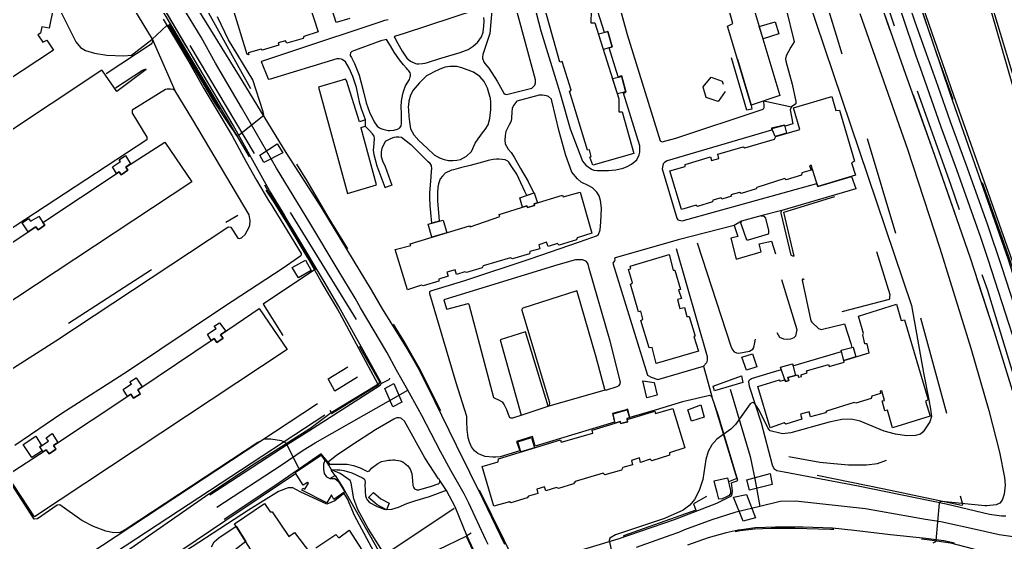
# Model space of a CAD drawing. Header units: millimetres. Extents: x 198785 to 203305, y 542885 to 545889.
# Drawn here: x 201508.2 to 201794.4, y 544211.6 to 544363.3 of the extents above; entities that cross this region are included whole.
import ezdxf

# ---------------------------------------------------------------- set-up
doc = ezdxf.new("R2010")
doc.units = ezdxf.units.MM
for name, pattern in [('FENCE_25K', [54.3, 28.7, -9.2, -16.4]), ('HIDDEN_BULD_25K', [28.8, 18.4, -10.4]), ('HIDDEN_IN_25K', [56.5, 36.5, -20])]:
    doc.linetypes.add(name, pattern=pattern)
for name, color, linetype in [('A0013111', 253, 'Continuous'), ('A0013114', 253, 'Continuous'), ('A0013117', 253, 'Continuous'), ('A0013118', 253, 'Continuous'), ('A0023211', 253, 'Continuous'), ('A0023214', 253, 'Continuous'), ('A0023217', 253, 'Continuous'), ('A0033324', 253, 'Continuous'), ('A0043325', 253, 'Continuous'), ('B0014111', 253, 'Continuous'), ('B0014115', 253, 'Continuous'), ('B0014116', 253, 'Continuous'), ('B0024120', 253, 'Continuous'), ('C0523121', 253, 'Continuous'), ('F0017111', 253, 'Continuous'), ('F0047224', 253, 'Continuous')]:
    doc.layers.add(name, color=color, linetype=linetype)

msp = doc.modelspace()

# ---------------------------------------------------------------- linework, layer by layer
at = {"layer": 'A0013111'}
msp.add_lwpolyline([(201830.67, 544181.52), (201820.58, 544215.73), (201809.68, 544250.89), (201800.94, 544279.9), (201800.22, 544282.18), (201799.26, 544285.24), (201788.36, 544316.16), (201779.39, 544341.25), (201770.57, 544366.63), (201761.97, 544393.48), (201752.86, 544423.42), (201743.97, 544452.55), (201743.84, 544453), (201743.14, 544455.39), (201734.89, 544483.44), (201729.32, 544504.35)], dxfattribs=at)
at = {"layer": 'A0013114'}
for points in [[(201798.46, 544249.11), (201791.27, 544272.55), (201784.25, 544294.04), (201773.93, 544323.88), (201765.49, 544347.39), (201758.6, 544366.92), (201750.97, 544391.67), (201744.13, 544414.29), (201737.5, 544435.59), (201731.03, 544456.99), (201724.69, 544478.11), (201718.84, 544497.9), (201716.92, 544504.35)], [(201819.32, 544207.7), (201817.55, 544213.17), (201814.43, 544222.88), (201813.13, 544227.09), (201810.07, 544237), (201806.1, 544250.64), (201801.05, 544266.19), (201796.97, 544280.5), (201793.41, 544291.27), (201789.17, 544303.94), (201783.03, 544321.27), (201778.46, 544333.61), (201774.91, 544343.84), (201771.47, 544353.39), (201768.19, 544362.55), (201766.02, 544369.1), (201764.34, 544374.29), (201759.63, 544390.1), (201752.45, 544412.57), (201739.41, 544455.37), (201738.84, 544457.24), (201731.02, 544484.2), (201724.58, 544504.35)], [(201613.08, 544258.06), (201608.9, 544265.62), (201600.89, 544280), (201596.31, 544287.76), (201589.28, 544299.61), (201580.68, 544313.73), (201570.13, 544332.67), (201560.17, 544349.47), (201548.84, 544368.66)], [(201558.57, 544368.43), (201571.88, 544346.83), (201585.47, 544324.71), (201595.61, 544308.99), (201605.02, 544293.48), (201610.24, 544284.83), (201613.47, 544279.32), (201620.62, 544267.87), (201622.2, 544265.09), (201624.24, 544261.5), (201628.51, 544252.83), (201634.88, 544239.77), (201642.66, 544224.1), (201648.98, 544211.06)], [(201646.61, 544194.95), (201638.07, 544213.61), (201634.59, 544221.9), (201632.08, 544226.62), (201630.21, 544229.54), (201629.98, 544229.89), (201629.83, 544230), (201625.87, 544236.13), (201619.9, 544246.73), (201619.09, 544247.57), (201618.82, 544247.67)], [(201727.13, 544233), (201728.03, 544232.42), (201730.2, 544232.05), (201751.64, 544227.95), (201777.23, 544222.78), (201789.74, 544219.78), (201793.24, 544219.25), (201794.56, 544219.27)], [(201665.85, 544207.81), (201681.97, 544212.61), (201698.33, 544218.19), (201710.59, 544222.92), (201714.9, 544225.14), (201715.11, 544225.65), (201715.2, 544226.52)], [(201779.58, 544211.37), (201776.52, 544212), (201771.31, 544212.67), (201761.08, 544213.82), (201750.49, 544215.08), (201744.15, 544215.72), (201735.65, 544215.99), (201730.42, 544216.02), (201727.6, 544216.03), (201721.74, 544215.78), (201717.79, 544215.24), (201716.81, 544215.11), (201713.3, 544214.4), (201708.08, 544212.9), (201702.12, 544210.81)]]:
    msp.add_lwpolyline(points, dxfattribs=at)
at = {"layer": 'A0013117'}
for points in [[(201563.37, 544225.35), (201586.14, 544240.15), (201592.13, 544243.98), (201612.83, 544257.22), (201613.11, 544257.59), (201613.08, 544258.06)], [(201719.84, 544258.14), (201719.97, 544256.89), (201723.44, 544246.24), (201726.65, 544234.13), (201727.13, 544233)], [(201715.2, 544226.52), (201715, 544228.13), (201714.89, 544228.87), (201716.72, 544229.52), (201711.06, 544248.35), (201709.18, 544253.89)], [(201618.82, 544247.67), (201618.4, 544247.72), (201618.09, 544247.72), (201617.72, 544247.7), (201617.41, 544247.64), (201616.82, 544247.38), (201611.48, 544244.26), (201604.59, 544239.82), (201600.14, 544236.83), (201597.84, 544235), (201597.74, 544234.96), (201597.62, 544234.99), (201595.71, 544237.25), (201594.8, 544236.63), (201582.02, 544227.83), (201567.54, 544218.19)]]:
    msp.add_lwpolyline(points, dxfattribs=at)
at = {"layer": 'A0013118'}
for points in [[(201495.04, 544255.09), (201518.72, 544270.04), (201568.59, 544303.03), (201568.89, 544303.18), (201569.5, 544303.05), (201571.51, 544299.89), (201572.05, 544299.8), (201572.62, 544299.99), (201573.63, 544300.91), (201574.87, 544303.05), (201574.98, 544303.64), (201575.05, 544303.79), (201575.07, 544304.7), (201575.07, 544305.07), (201575.02, 544305.43), (201574.81, 544306.6), (201558.5, 544334.2), (201553.33, 544342.62), (201546.73, 544357.58), (201538.66, 544371.07), (201530.82, 544384.11), (201520.83, 544401.31), (201511.65, 544417.51), (201504.15, 544430.15)], [(201719.3, 544386.82), (201725.21, 544368.88), (201725.79, 544368.58), (201730.61, 544366.71), (201733.04, 544356.79), (201732.14, 544355.31), (201730.71, 544352.79), (201730.59, 544351.92), (201730.62, 544351.27), (201732.49, 544344.55), (201733.51, 544339.53), (201733.53, 544338.87), (201732.29, 544337.97)], [(201657.51, 544367.89), (201659.49, 544360.05), (201663.89, 544345.88), (201664.37, 544344.35), (201665.2, 544341.48), (201665.41, 544340.74), (201668.06, 544331.57), (201671.62, 544322.22), (201672.54, 544321), (201674.2, 544319.91), (201674.9, 544319.64), (201675.82, 544319.48), (201676.91, 544319.48), (201678.01, 544319.48), (201679.14, 544319.5), (201681.31, 544319.68), (201683.39, 544320.19), (201684.57, 544320.68), (201685.79, 544321.32), (201687.34, 544322.64), (201688.05, 544324), (201688.24, 544324.81), (201688.28, 544325.69), (201688.26, 544326.66), (201683.48, 544341.94), (201684.26, 544342.25), (201682.98, 544346.93), (201681.99, 544346.7), (201679.36, 544355.11), (201680.26, 544355.36), (201678.92, 544359.81), (201677.97, 544359.57), (201672.23, 544377.91)], [(201679.77, 544376.69), (201684.59, 544358.92), (201694.2, 544328.09), (201694.73, 544327.86), (201698.68, 544328.88), (201723.73, 544337.16), (201724.13, 544337.39), (201724.31, 544337.79), (201724.39, 544338.2), (201724.3, 544339.67), (201732.29, 544337.97), (201731.95, 544337.14), (201732.64, 544333.04), (201730.41, 544332.38), (201730.22, 544332.68), (201726.52, 544331.75), (201726.46, 544331.21), (201696.21, 544322.27), (201695.4, 544321.87), (201695.05, 544321.46), (201694.76, 544320.02), (201699.01, 544305.68), (201699.33, 544305.19), (201700.54, 544304.93), (201739.65, 544315.77), (201739.94, 544314.82), (201749.73, 544317.76), (201750.99, 544314.29), (201750.99, 544314.22), (201729.5, 544307.92), (201723.38, 544306.37), (201722.72, 544306.2), (201717.81, 544304.76), (201715.68, 544303.56), (201699.4, 544299.38), (201683.49, 544294.79), (201681.8, 544294.34), (201681.2, 544294.18), (201680.92, 544293.96), (201681.03, 544293.59), (201680.86, 544293.25), (201680.4, 544292.6), (201690.47, 544260.09), (201691.52, 544259.49), (201693.5, 544258.86), (201706.72, 544262.69), (201709.18, 544253.89), (201708.58, 544254.2), (201700.62, 544252.39), (201692.71, 544250), (201685.39, 544247.8), (201684.78, 544250.21), (201683.97, 544249.99), (201680.29, 544248.96), (201680.93, 544246.45), (201657.84, 544239.49), (201657.07, 544242.28), (201652.49, 544240.88), (201653.4, 544238.15), (201647.71, 544236.43), (201646.47, 544236.28), (201645.53, 544236.28), (201643.39, 544236.54), (201642.06, 544237.02), (201641.26, 544237.35), (201640.23, 544238.13), (201639.36, 544239.27), (201638.79, 544240.65), (201638.44, 544241.89), (201638.29, 544242.8), (201638.22, 544243.59), (201638.16, 544244.18), (201638.12, 544244.86), (201638.05, 544246.16), (201637.98, 544248.11), (201634.89, 544257.88), (201627.24, 544283.71), (201627.24, 544284.19), (201627.37, 544284.47), (201627.55, 544284.63), (201637.47, 544287.61), (201656.37, 544293.85), (201670.72, 544298.82), (201670.75, 544298.83), (201675.63, 544300.52), (201676.24, 544300.93), (201676.76, 544302.3), (201676.96, 544304.47), (201677.09, 544308.56), (201676.83, 544310.83), (201676.4, 544312.12), (201675.72, 544313.23), (201674.54, 544314.45), (201673.28, 544315.18), (201671.2, 544316.16), (201670.11, 544317.12), (201668.55, 544319), (201666.78, 544323.84), (201664.84, 544330.86), (201662.7, 544339.74), (201662.59, 544340.16), (201661.74, 544341.01), (201661.2, 544341.18), (201660, 544341.34), (201659.04, 544341.34), (201652.56, 544339.61), (201652.43, 544339.48), (201651.55, 544338.33), (201651.23, 544337.52), (201651.08, 544336.56), (201651.01, 544334.68), (201650.92, 544333.85), (201650.35, 544332.76), (201649.31, 544330.8), (201649.13, 544329.62), (201649.07, 544328.25), (201649.18, 544327.25)], [(201640.76, 544366.1), (201619.82, 544359.21), (201617.01, 544358.4)], [(201645.33, 544366.77), (201644.97, 544362.63), (201644.73, 544359.25), (201643.49, 544355.52), (201642.64, 544353.12), (201642.57, 544352.39), (201642.59, 544352.03), (201643.07, 544350.83), (201643.23, 544350.56), (201644.4, 544349.19), (201646.82, 544345.41), (201648.81, 544341.94), (201649.16, 544341.68), (201649.55, 544341.57), (201656.92, 544343.38), (201657.75, 544344.26), (201657.99, 544344.95)], [(201657.99, 544344.95), (201657.97, 544345.82), (201652.28, 544366.86)], [(201549.84, 544363.43), (201553.72, 544357.01), (201557.29, 544351.01), (201561.68, 544343.29), (201566.02, 544336.03), (201569.9, 544329.55), (201573.98, 544322), (201576.94, 544316.74), (201580.76, 544310.32), (201580.91, 544310.08), (201589.89, 544295.4), (201589.89, 544295.12), (201589.78, 544294.73), (201584.66, 544291.17), (201567.33, 544279.82), (201539.54, 544261.18), (201520.43, 544249.02), (201506.77, 544239.71)], [(201649.18, 544327.25), (201650, 544325.7), (201650.85, 544324.69), (201651.75, 544323.34), (201653.58, 544320.09), (201655.8, 544316.32), (201657.43, 544312.92), (201655.44, 544312.24), (201654.87, 544313.41), (201652.55, 544318.43), (201650.94, 544320.85), (201650.18, 544321.92), (201649.91, 544322.19), (201649.2, 544322.55), (201648.3, 544322.71), (201647.34, 544322.78), (201646.62, 544322.78), (201645.71, 544322.73), (201644.24, 544322.41), (201642.61, 544321.93), (201639.03, 544320.92), (201636.21, 544320.23), (201634.14, 544319.69), (201633.6, 544319.55), (201631.74, 544318.7), (201631, 544317.89), (201630.28, 544317.08), (201629.8, 544315.6), (201629.65, 544314.64), (201629.47, 544312.98), (201629.47, 544310.56), (201629.88, 544306.16), (201630, 544304.79), (201627.84, 544304.22), (201627.53, 544307.35), (201627.38, 544309.36), (201627.28, 544311.56), (201627.3, 544312.92), (201627.62, 544317.65), (201627.8, 544319.35), (201627.87, 544320.01), (201627.76, 544320.92), (201627.34, 544321.56), (201626.8, 544321.99), (201621.91, 544326.82), (201621.74, 544326.95), (201619.01, 544329.08), (201618.25, 544329.15), (201617.48, 544329.15), (201616.85, 544329.06), (201616.02, 544328.82), (201614.28, 544327.89), (201613.3, 544325.92), (201613.17, 544324.92), (201613.19, 544323.54), (201613.49, 544322.32), (201614.27, 544320.62), (201616.26, 544315.23), (201614.38, 544314.53), (201614.32, 544314.51), (201614.27, 544314.54), (201612.01, 544320.75), (201611.07, 544324.05), (201610.94, 544325.38), (201611.14, 544327.28), (201611.24, 544328.91), (201611.11, 544329.5), (201610.59, 544330.18), (201609.65, 544331.25), (201608.63, 544332.31), (201608.56, 544334.23), (201608.13, 544335.54), (201607.54, 544337.12), (201606.91, 544338.99), (201606.51, 544341.24), (201605.97, 544343.55), (201604.95, 544346.78), (201603.9, 544349.2), (201602.77, 544351.05), (201601.81, 544351.69), (201601.61, 544351.8), (201600.96, 544351.89), (201600.61, 544351.91), (201600.26, 544351.91), (201580.67, 544345.94), (201580.45, 544346.04), (201578.4, 544351.04), (201578.49, 544351.21), (201598.22, 544357.78), (201602.68, 544359.27), (201612.89, 544362.67), (201614.18, 544363.1), (201615.16, 544363.36)], [(201617.01, 544358.4), (201616.96, 544358.33), (201617.14, 544357.96), (201618.03, 544356.37), (201619.27, 544354.12), (201620.58, 544352.08), (201621.63, 544351.18), (201623.07, 544350.55), (201623.55, 544350.48), (201624.1, 544350.48), (201625.19, 544350.52), (201625.88, 544350.61), (201626.56, 544350.81), (201630.2, 544351.96), (201634.46, 544353.26), (201636.11, 544353.77), (201638.45, 544354.64), (201639.87, 544355.54), (201640.66, 544356.21), (201641.16, 544356.63), (201642.27, 544358.29), (201642.81, 544359.66), (201642.99, 544361.41), (201643.05, 544362.84), (201642.97, 544363.94)], [(201546.73, 544357.58), (201546.8, 544357.25), (201546.8, 544356.91), (201546.69, 544356.66), (201546.58, 544356.43), (201546.36, 544356.19), (201533.35, 544347.57)], [(201614.69, 544357.49), (201613.08, 544357.11), (201604.61, 544354.04), (201604.24, 544353.63), (201604.13, 544353.1), (201604.16, 544352.86), (201604.5, 544352.25), (201605.42, 544350.53), (201606.8, 544347.21), (201607.36, 544344.92), (201608.02, 544342.37), (201608.76, 544339.1), (201609.74, 544336.41), (201611.11, 544333.64), (201612, 544332.34), (201612.68, 544331.86), (201613.05, 544331.72), (201613.6, 544331.51), (201615.14, 544331.15), (201615.63, 544331.13), (201616.87, 544331.16), (201617.85, 544331.46), (201618.57, 544331.88), (201618.99, 544332.42), (201619.09, 544333.01), (201619.03, 544336), (201618.92, 544337.94), (201619.05, 544339.6), (201619.45, 544341.74), (201619.71, 544342.67), (201620.23, 544344.07), (201621.34, 544345.88), (201621.54, 544346.66), (201621.63, 544346.99), (201621.65, 544347.41), (201621.58, 544347.84), (201621.21, 544348.39), (201620.93, 544348.71), (201620.5, 544349.17), (201619.65, 544350.13), (201618.44, 544351.62), (201616.92, 544353.8), (201615.85, 544355.68), (201614.69, 544357.49)], [(201536.05, 544343.5), (201543.83, 544348.6), (201544.64, 544348.86), (201544.81, 544348.86), (201544.96, 544348.77), (201536.37, 544342.38), (201532.23, 544348.42), (201532.03, 544348.57), (201502.65, 544329.03), (201469.02, 544305.23), (201432.01, 544280.82), (201400.62, 544260.04), (201392.2, 544254.25), (201392.06, 544254.04), (201395.11, 544249.17), (201395.13, 544248.75), (201388.92, 544245.31), (201388.19, 544245.27), (201387.65, 544245.29), (201387.03, 544245.57)], [(201621.71, 544331.59), (201622.67, 544329.87), (201624.09, 544328.16), (201626.47, 544325.98), (201628.49, 544324.09), (201630.11, 544323.14), (201631.42, 544322.71), (201632.66, 544322.4), (201633.97, 544322.38), (201635.13, 544322.47), (201636.2, 544322.71), (201637.96, 544323.64), (201639.38, 544325.06), (201640.49, 544327.42), (201641.34, 544328.7), (201642.05, 544329.73), (201642.54, 544330.45), (201643.33, 544331.39), (201644.2, 544332.78), (201644.71, 544334.62), (201644.99, 544337.21), (201644.97, 544339.33), (201644.86, 544340.53), (201644.84, 544340.68), (201644.03, 544343.41), (201643.03, 544345.37), (201641.79, 544346.81), (201639.98, 544348.08), (201636.57, 544349.26), (201635.09, 544349.67), (201633.61, 544349.71), (201633.36, 544349.71), (201633.13, 544349.65), (201631.69, 544349.45), (201630.16, 544348.91), (201628.11, 544347.97), (201627.44, 544347.58), (201626.32, 544346.93), (201624.88, 544345.55), (201624.27, 544344.91), (201623.59, 544344.2), (201622.44, 544342.8), (201621.67, 544341.38), (201621.15, 544339.62), (201621.04, 544338.55), (201621.02, 544337.85), (201621.04, 544337.09), (201621.15, 544335.21), (201621.34, 544333.62), (201621.71, 544331.59)], [(201608.56, 544334.23), (201606.84, 544333.62), (201603.13, 544345.62), (201602.79, 544346.04), (201594.98, 544343.68), (201603.35, 544312.84), (201611.81, 544315.3), (201607.3, 544331.77), (201607.38, 544331.95), (201608.46, 544332.38), (201608.63, 544332.31)], [(201553.33, 544342.62), (201552.76, 544343.04), (201551.97, 544343.15), (201551.5, 544343.15), (201550.99, 544343.1), (201550.51, 544343.02), (201540.81, 544336.96), (201540.85, 544336.11), (201541, 544335.84), (201545.12, 544329.14), (201545.1, 544328.43), (201497.8, 544297.4), (201446.44, 544263.22), (201408.53, 544237.7)], [(201723.38, 544306.37), (201723.68, 544306.37), (201724.1, 544306.37), (201724.27, 544306.29), (201724.73, 544305.68), (201724.86, 544305.3), (201725.64, 544302.1), (201725.65, 544301.33), (201725.53, 544300.99), (201719.75, 544299.26)], [(201733.11, 544294.62), (201732.7, 544294.62), (201732.46, 544294.7), (201732.31, 544294.81), (201732.16, 544294.94), (201729.3, 544307.16), (201729.32, 544307.49), (201729.5, 544307.92)], [(201715.68, 544303.56), (201716.68, 544300.38), (201714.66, 544299.86), (201716.26, 544293.75), (201723.45, 544295.92), (201722.88, 544298.18), (201726.47, 544299.04), (201727.6, 544295.32)], [(201719.75, 544299.26), (201719.28, 544299.28), (201717.73, 544303.76), (201717.62, 544304.22), (201717.81, 544304.76)], [(201698.83, 544296.85), (201707.79, 544265.54), (201707.78, 544264.48), (201707.59, 544263.71), (201706.72, 544262.69)], [(201704.91, 544298.55), (201714.65, 544268.48), (201715.15, 544267.45), (201715.69, 544266.92), (201716.31, 544266.6), (201717.02, 544266.53), (201720.06, 544267.05), (201721.06, 544267.69), (201721.35, 544268.12), (201721.82, 544270.54)], [(201682.22, 544257.1), (201682.4, 544257.36), (201682.68, 544258.12), (201679.65, 544269.93), (201673.58, 544291.09), (201673.22, 544292.35), (201672.74, 544293.09), (201672.41, 544293.33), (201671.61, 544293.58), (201670.28, 544293.62), (201669.58, 544293.58), (201664.43, 544292.09), (201633.85, 544282.79), (201631.33, 544281.94), (201632.16, 544279.32), (201632.21, 544279.28), (201638.42, 544280.95), (201638.58, 544280.76), (201645.79, 544253.62), (201646.18, 544253.42), (201647.25, 544252.94), (201648.3, 544252.33), (201648.85, 544251.52), (201649.52, 544250.13), (201650.28, 544248.03), (201650.35, 544247.94), (201650.48, 544247.83), (201650.68, 544247.73), (201651.37, 544247.75), (201653.81, 544248.46), (201661.64, 544251.08), (201678.21, 544255.83), (201678.71, 544255.84), (201681.63, 544256.79), (201681.87, 544256.92), (201682.22, 544257.1)], [(201729.41, 544287.83), (201733.87, 544273.4), (201733.44, 544271.44), (201732.95, 544270.94), (201732.04, 544270.6), (201731.1, 544270.5), (201730.02, 544270.51), (201728.91, 544271.08), (201728.14, 544272.44)], [(201735.99, 544287.77), (201735.7, 544287.97), (201735.53, 544287.94), (201735.39, 544287.65), (201737.93, 544275.88), (201738.24, 544275.45), (201740.16, 544273.63), (201740.91, 544273.41), (201747.65, 544274.99), (201749.47, 544269.3), (201749.79, 544268.13)], [(201678.21, 544255.83), (201678.11, 544255.97), (201675.58, 544265.36), (201670.09, 544284.35), (201669.92, 544284.59), (201654.26, 544279.54), (201654.05, 544279.39), (201653.99, 544279.17), (201654.01, 544278.99), (201661.94, 544252.51), (201662.01, 544252.02), (201661.91, 544251.39), (201661.79, 544251.17), (201661.64, 544251.08)], [(201661.64, 544251.08), (201655.05, 544272.69), (201647.67, 544270.41), (201653.81, 544248.46)], [(201732.72, 544262.79), (201746.8, 544267)], [(201719.84, 544258.14), (201720.05, 544258.71), (201720.66, 544259.13), (201726.08, 544260.8), (201729.35, 544261.78)], [(201347.96, 544138.93), (201348.13, 544138.69), (201348.46, 544138.56), (201356.34, 544138.23), (201374.33, 544137.16), (201390.59, 544136.11), (201406.2, 544134.97), (201411.27, 544134.61), (201417.12, 544134.48), (201455.04, 544159.83), (201527.98, 544207.97), (201594.62, 544251.9)], [(201596.84, 544248.49), (201529.79, 544204.59), (201470.05, 544164.18), (201419.98, 544131.13), (201417.85, 544130.12), (201412.84, 544130.6), (201393.51, 544131.19), (201393.53, 544132.42), (201381.29, 544132.64), (201374.66, 544132.82), (201363.75, 544133.6), (201350.82, 544134.24), (201350.55, 544134.24), (201349.95, 544134.01)], [(201597.62, 544234.99), (201598.16, 544234.25), (201599.39, 544234.27), (201601.28, 544234.27), (201603.23, 544234.27), (201605.1, 544233.87), (201607.06, 544233.24), (201609.14, 544232.13), (201609.73, 544232.35), (201610.34, 544233.11), (201612.15, 544234.49), (201613.24, 544235.01), (201614.35, 544235.27), (201615.29, 544235.4), (201615.84, 544235.49), (201616.51, 544235.51), (201617, 544235.51), (201617.37, 544235.49), (201618.06, 544235.34), (201618.65, 544235.23), (201619.4, 544234.95), (201620.88, 544233.83), (201621.6, 544232.83), (201622.08, 544231.54), (201622.25, 544229.47), (201622.39, 544228.11), (201622.53, 544227.67), (201622.62, 544227.37), (201622.85, 544227.12), (201623.52, 544226.84), (201623.8, 544226.84), (201624.07, 544226.84), (201627.79, 544227.88), (201629.68, 544228.57), (201629.96, 544228.73), (201630.07, 544228.92), (201630.19, 544229.08), (201630.21, 544229.54)], [(201598.2, 544230.15), (201599.81, 544231)], [(201599.81, 544231), (201598.63, 544232.57), (201598.78, 544232.7), (201600.27, 544232.68), (201601.1, 544232.61), (201602.27, 544232.49), (201604.61, 544231.76), (201607.71, 544230.32), (201608.17, 544230.06), (201608.41, 544229.6), (201608.54, 544228.99), (201608.45, 544228.27), (201608.47, 544226.75), (201608.52, 544226.27), (201608.62, 544225.13), (201608.76, 544224.54), (201609.11, 544223.89), (201609.8, 544223.19), (201612.03, 544221.97), (201614.02, 544221.23), (201614.32, 544221.19)], [(201614.73, 544221.15), (201616.2, 544221.22), (201618.18, 544221.81), (201620.6, 544222.84), (201622.93, 544223.64), (201627.17, 544224.94), (201631.82, 544226.64), (201632.08, 544226.62)], [(201563.93, 544210.32), (201564.7, 544211.76), (201565.97, 544212.89), (201571.01, 544216.27), (201573.84, 544211.8), (201570.74, 544209.46)]]:
    msp.add_lwpolyline(points, dxfattribs=at)
at = {"layer": 'A0023211'}
msp.add_lwpolyline([(201844.64, 544188.9), (201835.25, 544220.11), (201823.64, 544257.82), (201815.14, 544286.52), (201814.3, 544289.19), (201804.81, 544317.45), (201796.57, 544344.03), (201787.42, 544375.69), (201780.98, 544397.65), (201770.76, 544433.58), (201763.04, 544458.87), (201751.76, 544493.9), (201748.98, 544504.36), (201748.97, 544504.36)], dxfattribs=at)
at = {"layer": 'A0023214'}
for points in [[(201721.62, 544504.35), (201722.61, 544501.09), (201723.94, 544496.71), (201729.79, 544477.45), (201736.15, 544456.14), (201738.03, 544450.03), (201741.25, 544439.95), (201745.16, 544426.47), (201751.97, 544404.14), (201755.55, 544392.9), (201762.47, 544370.4), (201763.31, 544367.8), (201764.39, 544364.53), (201768.37, 544352.76), (201770.09, 544347.98), (201775.65, 544332.22), (201780.22, 544319.8), (201787.18, 544300.12), (201789.3, 544293.78), (201796.33, 544271.93)], [(201644.26, 544210.97), (201643.53, 544212.34), (201638.62, 544223), (201637.25, 544225.72), (201633.38, 544232.4), (201630.37, 544237.95), (201624.92, 544248.41), (201623.85, 544250.35), (201620.87, 544255.73), (201617.63, 544261.57), (201614.76, 544266.75), (201607.18, 544279.66), (201605.56, 544282.42), (201600.67, 544290.62), (201592.44, 544304.3), (201582.76, 544320.19), (201572.57, 544337.79), (201565.09, 544350.65), (201560.92, 544358.22), (201553.42, 544370.44), (201549.83, 544376.29)], [(201814.71, 544210.3), (201806.83, 544211.72), (201792.57, 544213.8), (201786.17, 544215.22), (201775.62, 544217.56), (201771.15, 544218.26), (201753.8, 544221.36), (201733.47, 544223.5), (201728.98, 544223.47), (201723.05, 544222.02), (201716.6, 544220.43), (201715.81, 544220.24), (201709.13, 544218.11), (201701.25, 544215.2), (201699.45, 544214.49), (201697.23, 544213.66), (201687.18, 544210.13)]]:
    msp.add_lwpolyline(points, dxfattribs=at)
at = {"layer": 'A0023217'}
for points in [[(201565.46, 544221.77), (201584.08, 544233.99), (201590.47, 544238.39), (201594.01, 544240.45), (201603.86, 544246.05), (201615.92, 544252.92), (201620.87, 544255.73)], [(201714.51, 544256.02), (201720.3, 544236.52), (201721.65, 544230.02), (201723.05, 544222.02)]]:
    msp.add_lwpolyline(points, dxfattribs=at)
at = {"layer": 'A0033324', "linetype": 'HIDDEN_IN_25K', "flags": 128}
for points in [[(201718.08, 544504.35), (201718.08, 544504.35), (201723.83, 544485.41), (201734.97, 544449.15), (201745.18, 544415.28), (201755.35, 544382.08), (201763.46, 544357.37), (201778.52, 544315.22), (201789.07, 544285.09), (201798.05, 544255.82), (201804.3, 544232.57), (201805.04, 544227.75), (201804.59, 544224.95), (201804.49, 544224.51), (201803.98, 544223.4), (201803.13, 544222.32), (201801.89, 544221.01), (201800.26, 544219.93), (201797.43, 544219.95), (201800.44, 544222.44), (201802.59, 544227.87), (201803.42, 544228.14), (201803.15, 544231.7), (201798.46, 544249.11), (201791.27, 544272.55), (201784.25, 544294.04), (201773.93, 544323.88), (201765.49, 544347.39), (201758.6, 544366.92), (201750.97, 544391.67), (201744.13, 544414.29), (201737.5, 544435.59), (201731.03, 544456.99), (201724.69, 544478.11), (201718.84, 544497.9), (201716.92, 544504.35)], [(201613.28, 544257.68), (201613.11, 544257.59), (201613.08, 544258.06), (201608.9, 544265.62), (201600.89, 544280), (201596.31, 544287.76), (201589.28, 544299.61), (201580.68, 544313.73), (201570.13, 544332.67), (201560.17, 544349.47), (201548.84, 544368.66), (201541.98, 544380.27), (201540.78, 544382.27), (201517.05, 544421.73), (201516.78, 544422.34), (201516.63, 544422.75), (201516.55, 544423.47), (201516.61, 544424.52), (201516.92, 544426.55), (201517.42, 544427.76), (201518.26, 544429.27), (201518.7, 544427.99), (201518.73, 544424.26), (201519.63, 544420.12), (201521.26, 544416.34), (201541.42, 544382.68), (201547.04, 544373.3), (201549.57, 544369.07), (201579.96, 544318.28), (201606.38, 544275.45), (201615.51, 544261.09), (201615.86, 544260.44), (201615.87, 544260.21), (201615.88, 544259.79), (201615.56, 544259.13), (201615.35, 544258.76), (201613.28, 544257.68)], [(201659.06, 544197.28), (201651.01, 544192.34), (201646.61, 544194.95), (201638.07, 544213.61), (201639.43, 544214.39), (201639.8, 544214.33), (201645.42, 544204.36), (201647.99, 544201.32), (201650.91, 544199.68), (201653.33, 544199.25), (201659.06, 544197.28)]]:
    msp.add_lwpolyline(points, dxfattribs=at)
at = {"layer": 'A0043325'}
for points in [[(201584.57, 544324.61), (201579.12, 544321.84), (201577.91, 544323.96), (201583, 544327.2), (201584.57, 544324.61)], [(201722.22, 544262.49), (201719.18, 544261.52), (201717.88, 544265.3), (201721.01, 544266.28), (201722.22, 544262.49)], [(201718.18, 544258.03), (201709.94, 544255.58), (201709.59, 544256.96), (201717.76, 544259.91), (201718.18, 544258.03)], [(201619.16, 544252.32), (201616.56, 544250.93), (201614.25, 544256.22), (201616.87, 544257.69), (201619.16, 544252.32)], [(201693.27, 544254.28), (201690.33, 544253.56), (201689.15, 544258.43), (201692.44, 544258.02), (201693.27, 544254.28)], [(201726.71, 544228.41), (201720.14, 544226.76), (201719.3, 544229.72), (201726.09, 544231.54), (201726.71, 544228.41)], [(201721.86, 544218.74), (201718.23, 544217.71), (201715.41, 544224.69), (201719.26, 544225.49), (201721.86, 544218.74)]]:
    msp.add_lwpolyline(points, dxfattribs=at)
at = {"layer": 'B0014111'}
for points in [[(201720.62, 544338.42), (201715.54, 544355.26), (201713.69, 544361.4), (201715.26, 544362.11), (201714.05, 544366.34), (201712.32, 544365.97), (201711.9, 544367.38), (201709.04, 544377.1), (201707.25, 544383.22), (201715.64, 544385.59), (201722.92, 544361.32), (201724.01, 544357.71), (201728.95, 544341.25), (201720.62, 544338.42)], [(201598.2, 544230.15), (201599.33, 544230.08), (201599.74, 544230.11), (201600.78, 544229.23), (201602.58, 544226.29), (201599.44, 544224.05), (201598.69, 544225.43), (201597.41, 544223.09), (201590.08, 544226.7), (201590.36, 544227.29), (201590.97, 544227.06), (201592.02, 544228.76), (201591.73, 544228.97), (201590.49, 544228.15), (201588.15, 544231.83), (201595.68, 544236.89), (201596.78, 544235.3), (201596.41, 544234.26), (201596.36, 544232.84), (201596.61, 544231.55), (201597.25, 544230.6), (201598.2, 544230.15)], [(201643.42, 544193.78), (201632.48, 544188.44), (201628.71, 544186.6), (201628.45, 544186.47), (201626.01, 544190.86), (201625.57, 544190.7), (201621.86, 544198.58), (201632.52, 544203.81), (201629.79, 544209.55), (201637.8, 544213.37), (201644.93, 544198.23), (201643.42, 544193.78)]]:
    msp.add_lwpolyline(points, dxfattribs=at)
at = {"layer": 'B0014115'}
for points in [[(201500.7, 544404.73), (201522.47, 544371.66), (201519.89, 544370.17), (201519.17, 544371.19), (201516.66, 544369.51), (201517.1, 544368.85), (201516.65, 544366.88), (201517.92, 544366.54), (201516.78, 544360.77), (201514.67, 544361.18), (201514.24, 544359.37), (201513.42, 544358.84), (201514.94, 544356.76), (201516.12, 544357.36), (201518.01, 544354.41), (201463.07, 544318.25)], [(201670.67, 544376.51), (201674.15, 544365.82), (201674.01, 544362.37), (201675.19, 544362.37), (201682.17, 544340.32), (201682.12, 544336.52), (201683.1, 544336.5), (201686.52, 544324.48), (201674.64, 544321.03), (201673.72, 544323.41), (201674.08, 544323.53), (201673.67, 544325.46), (201673.09, 544325.36), (201667.85, 544342.52), (201668.29, 544342.77), (201665.75, 544351.13), (201665.02, 544350.97), (201660.21, 544368.23), (201660.53, 544368.36), (201660.03, 544370.44), (201659.8, 544370.39), (201659.24, 544373.11), (201670.67, 544376.51)], [(201590.98, 544371.69), (201594.85, 544359.72), (201590.7, 544358.34), (201590.47, 544357.83), (201585.78, 544356.48), (201585.4, 544357.11), (201583.25, 544356.55), (201583.46, 544355.83), (201578.64, 544354.4), (201578.26, 544354.71), (201574.57, 544353.64), (201574.73, 544353.11), (201574.21, 544353.12), (201570.46, 544365.41), (201576.86, 544367.29), (201577.04, 544366.98), (201578.69, 544367.41), (201578.9, 544366.9), (201583.34, 544367.99), (201583.11, 544368.9), (201584.84, 544369.36), (201584.77, 544369.95), (201590.98, 544371.69)], [(201604.07, 544363.65), (201600.04, 544362.48), (201596.52, 544373.85)], [(201744, 544340.97), (201745.19, 544336.92), (201746.26, 544337.01), (201750.61, 544322.19), (201749.74, 544321.69), (201750.86, 544318.11), (201739.94, 544314.82), (201738.04, 544321.04), (201737.52, 544320.87), (201737.98, 544319.64), (201735.28, 544318.84), (201735.17, 544318.16), (201730.7, 544316.84), (201730.39, 544317.2), (201722.26, 544314.6), (201722.05, 544314.18), (201717.64, 544312.85), (201717.2, 544313.08), (201714.68, 544312.41), (201714.84, 544312.07), (201712.02, 544311.18), (201711.87, 544311.54), (201709.49, 544310.86), (201709.35, 544310.37), (201705.01, 544309.08), (201704.58, 544309.42), (201700.33, 544308.15), (201696.95, 544319.43), (201701.37, 544320.63), (201701.45, 544321.28), (201708.81, 544323.51), (201709.07, 544322.38), (201711.22, 544323.03), (201710.92, 544324.22), (201718.3, 544326.39), (201718.78, 544326.03), (201727.37, 544328.63), (201727.73, 544329.38), (201734.7, 544331.36), (201732.88, 544337.7), (201744, 544340.97)], [(201550.34, 544327.77), (201558.13, 544316.2), (201484.7, 544267.72), (201476.88, 544279.27), (201488.4, 544286.98), (201488.89, 544286.25), (201490.76, 544287.53), (201490.23, 544288.2), (201512.9, 544303.15), (201513.54, 544302.26), (201515.51, 544303.64), (201514.96, 544304.43), (201537.1, 544319.12), (201537.64, 544318.22), (201539.64, 544319.59), (201539.03, 544320.47), (201550.34, 544327.77)], [(201670.92, 544313.22), (201674.35, 544301.31), (201670.01, 544299.98), (201669.88, 544299.36), (201664.8, 544297.82), (201664.34, 544298.34), (201661.59, 544297.47), (201661.15, 544298.69), (201658.91, 544297.92), (201659.18, 544296.8), (201656.31, 544295.95), (201656.26, 544295.34), (201651.26, 544293.9), (201650.72, 544294.18), (201642.75, 544291.79), (201642.5, 544291.23), (201637.89, 544289.86), (201637.47, 544290.08), (201635.05, 544289.29), (201634.62, 544290.69), (201632.25, 544289.98), (201632.61, 544288.79), (201629.92, 544287.92), (201629.87, 544287.36), (201625.3, 544286.04), (201624.87, 544286.25), (201620.75, 544284.84), (201617.21, 544296.56), (201621.73, 544297.78), (201621.59, 544298.21), (201638.83, 544303.48), (201638.97, 544303.11), (201647.62, 544306.13), (201647.39, 544306.77), (201655.46, 544309.25), (201655.6, 544308.75), (201657.65, 544309.36), (201657.58, 544309.83), (201665.79, 544312.33), (201665.98, 544311.86), (201670.92, 544313.22)], [(201699.23, 544282.04), (201699.91, 544279.43), (201700.72, 544279.67), (201701.24, 544279.78), (201701.9, 544277.13), (201702.54, 544277.18), (201704.29, 544271.47), (201703.9, 544271.31), (201705.26, 544267.11), (201692.98, 544263.52), (201691.87, 544268.15), (201691.01, 544268.01), (201688.55, 544276.01), (201689.11, 544276.33), (201688.5, 544278.65), (201687.9, 544278.48), (201685.58, 544286.52), (201686.11, 544286.88), (201684.96, 544290.76), (201685.68, 544291.05), (201685.45, 544291.72), (201696.75, 544295.15), (201697.9, 544290.58), (201698.43, 544290.54), (201700.1, 544285.01), (201699.51, 544284.92), (201700.33, 544282.31), (201699.23, 544282.04)], [(201762.78, 544280.71), (201764.12, 544275.95), (201765.09, 544276.2), (201771.98, 544252.95), (201771.17, 544252.6), (201772.57, 544248.17), (201761.62, 544244.81), (201760.16, 544249.93), (201759.4, 544249.77), (201758.59, 544252.63), (201759.28, 544252.8), (201758.52, 544255.57), (201758.08, 544255.42), (201757.99, 544255.43), (201758.14, 544254.83), (201755.62, 544254.06), (201755.45, 544253.32), (201750.94, 544251.97), (201750.46, 544252.21), (201742.48, 544249.69), (201742.18, 544249.22), (201737.83, 544247.99), (201737.46, 544249.48), (201734.87, 544248.79), (201735.33, 544247.37), (201730.66, 544245.91), (201730.18, 544246.23), (201726.05, 544244.8), (201722.47, 544256.84), (201728.78, 544258.79), (201728.92, 544258.38), (201730.33, 544258.77), (201730.63, 544258.25), (201731.49, 544258.56), (201731.23, 544259.4), (201734.15, 544260.17), (201734.35, 544259.52), (201735.23, 544259.76), (201735.08, 544260.24), (201736.84, 544260.75), (201736.65, 544261.34), (201743.02, 544263.17), (201743.18, 544262.58), (201747.61, 544263.89), (201747.5, 544264.34), (201754.83, 544266.58), (201754.28, 544269.2), (201753.61, 544269.19), (201752.96, 544271.8), (201753.24, 544272.2), (201751.73, 544277.23), (201762.78, 544280.71)], [(201577.76, 544279.43), (201585.89, 544267.58), (201512.45, 544219), (201504.56, 544231.07), (201515.88, 544238.44), (201516.73, 544237.24), (201518.74, 544238.66), (201518, 544239.73), (201540.51, 544254.6), (201541.25, 544253.42), (201543.28, 544254.74), (201542.47, 544255.82), (201564.66, 544270.72), (201565.44, 544269.56), (201567.3, 544270.84), (201566.49, 544271.83), (201577.76, 544279.43)], [(201697.83, 544250.45), (201701.31, 544238.98), (201696.85, 544237.54), (201696.82, 544236.94), (201691.76, 544235.29), (201691.28, 544235.7), (201688.48, 544234.77), (201688.13, 544236.1), (201685.81, 544235.36), (201686.17, 544234.05), (201683.28, 544233.27), (201682.95, 544232.57), (201678.08, 544231.16), (201677.56, 544231.63), (201669.5, 544229.24), (201669.02, 544228.55), (201664.59, 544227.24), (201664.07, 544227.47), (201660.99, 544226.52), (201660.58, 544227.74), (201658.35, 544227.05), (201658.66, 544225.8), (201655.91, 544225.04), (201655.5, 544224.49), (201650.76, 544223.09), (201650.37, 544223.31), (201645.82, 544222.07), (201642.46, 544233.57), (201647.14, 544234.96), (201647.17, 544235.8), (201665.2, 544241.39), (201665.39, 544240.7), (201674.59, 544243.31), (201674.38, 544244.19), (201681.11, 544246.19), (201682.56, 544246.62), (201682.68, 544246.07), (201684.73, 544246.59), (201684.58, 544247.22), (201692.61, 544249.64), (201692.81, 544248.98), (201697.83, 544250.45)], [(201580.12, 544201.75), (201570.6, 544216.98), (201579.24, 544222.89), (201580.89, 544220.49), (201581.46, 544220.45)], [(201581.46, 544220.45), (201586.33, 544213.29), (201587.96, 544214.42), (201592.59, 544208.4)], [(201594.15, 544210), (201600, 544213.91), (201600.82, 544212.9), (201603.87, 544215.11), (201610.38, 544205.11)]]:
    msp.add_lwpolyline(points, dxfattribs=at)
at = {"layer": 'B0014116', "linetype": 'HIDDEN_BULD_25K', "flags": 128}
for points in [[(201680.26, 544355.36), (201677.66, 544354.65), (201676.24, 544359.13), (201678.92, 544359.81), (201680.26, 544355.36)], [(201728.66, 544359.15), (201724.02, 544357.71), (201722.94, 544361.33), (201727.56, 544362.61), (201728.66, 544359.15)], [(201720.62, 544338.42), (201720.81, 544337.32), (201719.32, 544337.03), (201714.83, 544352.41), (201713.56, 544352.11), (201712.91, 544354.46), (201715.54, 544355.26), (201720.62, 544338.42)], [(201684.12, 544342.28), (201681.74, 544341.75), (201680.34, 544346.18), (201682.9, 544346.79), (201684.12, 544342.28)], [(201713.07, 544342.4), (201710.96, 544339.48), (201707.48, 544340.73), (201706.65, 544343.73), (201706.67, 544343.77), (201708.92, 544346.55), (201712.16, 544345.4), (201713.07, 544342.4)], [(201730.86, 544330.29), (201727.5, 544329.34), (201726.56, 544331.7), (201730.21, 544332.64), (201730.86, 544330.29)], [(201539.61, 544319.6), (201537.64, 544318.26), (201537.1, 544319.12), (201536.29, 544318.6), (201535.17, 544320.61), (201537.42, 544322.12), (201537.03, 544322.64), (201538.94, 544323.87), (201540.37, 544321.45), (201539, 544320.48), (201539.61, 544319.6)], [(201657.63, 544309.38), (201655.61, 544308.78), (201655.47, 544309.28), (201654.21, 544308.89), (201653.44, 544311.55), (201657.59, 544312.98), (201658.51, 544310.13), (201657.56, 544309.84), (201657.63, 544309.38)], [(201513.77, 544306.21), (201514.93, 544304.44), (201515.48, 544303.64), (201513.54, 544302.29), (201512.9, 544303.17), (201510.63, 544301.68), (201508.93, 544304.31), (201510.8, 544305.58), (201511.33, 544304.76), (201513.77, 544306.21)], [(201632.17, 544301.46), (201627.85, 544300.14), (201626.83, 544303.95), (201631.15, 544305.09), (201632.17, 544301.46)], [(201592.82, 544290.51), (201589.19, 544288.31), (201587.33, 544291.32), (201591.15, 544293.5), (201592.82, 544290.51)], [(201567.27, 544270.84), (201565.45, 544269.59), (201564.66, 544270.75), (201563.83, 544270.19), (201562.7, 544272.04), (201565.2, 544273.62), (201564.7, 544274.36), (201566.23, 544275.31), (201568.01, 544272.88), (201566.46, 544271.83), (201567.27, 544270.84)], [(201750.99, 544265.42), (201747.5, 544264.36), (201746.71, 544267.34), (201750.17, 544268.22), (201750.99, 544265.42)], [(201606.31, 544259.5), (201599.69, 544255.51), (201597.74, 544259.01), (201604.22, 544262.98), (201606.31, 544259.5)], [(201731.47, 544258.57), (201730.64, 544258.28), (201730.34, 544258.8), (201729.14, 544262.43), (201732.56, 544263.43), (201733.41, 544260), (201731.21, 544259.42), (201731.47, 544258.57)], [(201543.25, 544254.74), (201541.25, 544253.45), (201540.51, 544254.62), (201539.46, 544253.93), (201538.27, 544255.97), (201540.63, 544257.57), (201540.22, 544258.18), (201542.03, 544259.34), (201543.73, 544256.69), (201542.45, 544255.83), (201543.25, 544254.74)], [(201706.97, 544247.95), (201703.27, 544246.74), (201702.15, 544250.09), (201705.92, 544251.46), (201706.97, 544247.95)], [(201684.49, 544247.52), (201684.7, 544246.6), (201682.69, 544246.1), (201682.57, 544246.64), (201681.13, 544246.21), (201680.51, 544248.9), (201684.6, 544250.02), (201685.25, 544247.75), (201684.49, 544247.52)], [(201518.71, 544238.67), (201516.73, 544237.27), (201515.89, 544238.47), (201514.98, 544237.87), (201514.02, 544239.32), (201516.52, 544240.97), (201515.84, 544241.94), (201517.59, 544243.18), (201519.26, 544240.59), (201517.97, 544239.74), (201518.71, 544238.67)], [(201514.76, 544238.16), (201511.71, 544236.21), (201509.21, 544240.02), (201512.85, 544242.41), (201514.5, 544239.66), (201513.99, 544239.33), (201514.76, 544238.16)], [(201657.64, 544239.06), (201653.71, 544237.84), (201652.79, 544240.78), (201656.84, 544242.05), (201657.64, 544239.06)], [(201710.67, 544226.07), (201710.14, 544228.16), (201709.82, 544229.44), (201713.73, 544230.32), (201714.56, 544226.69), (201714.6, 544225.77), (201714.17, 544225.15), (201713.43, 544224.77), (201712.18, 544224.24), (201711.16, 544224.1), (201710.67, 544226.07)], [(201615.47, 544222.98), (201614.67, 544221), (201611.97, 544222.45), (201609.49, 544224.63), (201610.97, 544226.02), (201613.08, 544224.19), (201615.47, 544222.98)]]:
    msp.add_lwpolyline(points, dxfattribs=at)
at = {"layer": 'B0024120', "linetype": 'FENCE_25K', "flags": 128}
for points in [[(201598.73, 544248.94), (201612.34, 544257.41), (201612.68, 544257.83), (201612.65, 544258.23), (201607.34, 544267.52), (201601.39, 544278.43), (201598.87, 544282.79), (201595.05, 544289.3), (201590.63, 544296.66), (201587.13, 544302.49), (201580.48, 544313.3), (201575.22, 544322.53), (201555.27, 544355.75), (201546.54, 544370.58), (201523.89, 544408.08), (201517.06, 544419.58), (201511.71, 544428.59), (201508.1, 544434.95), (201503.71, 544442.65), (201495.33, 544457.39), (201487.63, 544470.48), (201480.75, 544481.18), (201465.62, 544504.32)], [(201731.56, 544236.55), (201740.5, 544234.82), (201743.5, 544234.56), (201746.67, 544234.27), (201748.83, 544234.13), (201750.96, 544234.06), (201752.62, 544234.06), (201754.02, 544234.13), (201757.27, 544234.49), (201761.41, 544236.04), (201769.85, 544239.47), (201778.32, 544243.83), (201778.5, 544244.91), (201769.15, 544279.1), (201745.38, 544358.64), (201731.35, 544404.55), (201729.65, 544411.48), (201728.06, 544418), (201726.73, 544423.3), (201713.64, 544466.24), (201701.99, 544504.35)], [(202217.14, 542885.31), (202215.89, 542889.79), (202211.79, 542903.46), (202211.06, 542906.37), (202208.69, 542915.86), (202206.09, 542924.17), (202204, 542931.32), (202200.96, 542941.36), (202197.88, 542953.14), (202193.96, 542966.12), (202191.06, 542975.57), (202188.37, 542984.85), (202185.11, 542995.75), (202181.06, 543009.4), (202176.75, 543022.91), (202171.14, 543042), (202166.33, 543058.33), (202165.34, 543061.94), (202162.84, 543070.79), (202161.86, 543070.58), (202156.04, 543089.93), (202154.54, 543094.78), (202147.84, 543116.61), (202141.5, 543137.49), (202139.18, 543145.49), (202131.01, 543174.33), (202125.1, 543198.61), (202118.28, 543224.61), (202113.3, 543242.82), (202109.84, 543255.14), (202104.1, 543273.9), (202097.23, 543295.85), (202092.33, 543312.28), (202086.5, 543331.8), (202083.07, 543342.6), (202077.88, 543360.15), (202072.93, 543376.53), (202067.22, 543395.55), (202062.6, 543411.48), (202056.3, 543431.95), (202047.57, 543460.91), (202041.81, 543481.23), (202036.93, 543497.61), (202032.09, 543513.2), (202027.19, 543529.07), (202019.09, 543553.55), (202015.84, 543564.8), (202011.05, 543580.92), (202006.28, 543596.63), (202002.39, 543609.36), (201998.74, 543621.31), (201994.31, 543636.29), (201988.76, 543654.92), (201981.76, 543678.1), (201975.22, 543699.17), (201970.56, 543715.13), (201963.98, 543736.53), (201958.01, 543756.32), (201952.21, 543775.51), (201947.22, 543791.32), (201942.17, 543808.9), (201934.59, 543834.02), (201929.08, 543852.65), (201922.59, 543873.68), (201916.84, 543892.4), (201901.51, 543941.87), (201892.55, 543971.75), (201882.04, 544007.3), (201875.05, 544031.16), (201867.35, 544058.14), (201860.22, 544082.88), (201851.27, 544112.32), (201845.99, 544129.33), (201840.53, 544147.15), (201834.75, 544166.47), (201829.77, 544182.76), (201824.52, 544199.55), (201818.86, 544219.4), (201812.32, 544240.2), (201807.48, 544256.42), (201802.39, 544272.63), (201799.93, 544281.61), (201798.2, 544286.5), (201793.41, 544299.96), (201786.32, 544320.12), (201774.68, 544352.8), (201768.76, 544370.18), (201760.88, 544394.99), (201754.9, 544414.84), (201745.58, 544444.9), (201739.23, 544465.95), (201732.19, 544488.74), (201727.89, 544504.35), (201727.89, 544504.35)], [(201707.59, 544224.91), (201703.8, 544222.8), (201704.54, 544220.93), (201683.54, 544213.45), (201665.6, 544208.44), (201661.8, 544207.36), (201658.68, 544206.97), (201656.69, 544206.9), (201655.74, 544206.87), (201654.82, 544206.91), (201653.41, 544207.08), (201652.23, 544207.45), (201651.02, 544208.44), (201650.23, 544209.4), (201648.85, 544212.24), (201634.13, 544242.25), (201627.37, 544255.97), (201624.6, 544261.57), (201619.79, 544269.92), (201614, 544279.16), (201609.44, 544286.91), (201605.16, 544294), (201602.85, 544297.73), (201598.07, 544305.53), (201591.62, 544316.54), (201583.2, 544330.18), (201575.55, 544342.74), (201563.11, 544365.19), (201561.93, 544367.84), (201561.4, 544369.34), (201561.33, 544370.2), (201561.35, 544371.07), (201561.6, 544373.47)], [(201733.11, 544294.62), (201730.03, 544307.41), (201751.47, 544313.9), (201760.8, 544283.53), (201760.78, 544282.88), (201760.78, 544282.4), (201760.64, 544282.05), (201739.32, 544276.44), (201738.53, 544276.78), (201738.37, 544277.06), (201735.99, 544287.77)], [(201394.47, 544227.25), (201398.62, 544207.6), (201399.09, 544207.31), (201399.34, 544207.31), (201416.29, 544210.81), (201425.2, 544212.73), (201432.48, 544215.87), (201501.17, 544261.57), (201563.15, 544301.51), (201571.52, 544306.56)], [(201593.8, 544290.69), (201578.89, 544280.74), (201598.62, 544249.28)], [(201710.96, 544116.5), (201680.39, 544160.06), (201679.35, 544159.4), (201673.24, 544168.02), (201653.92, 544193.61), (201659.36, 544197.12), (201681.47, 544203.08), (201689.57, 544205.84), (201702.04, 544210.5), (201710.53, 544213.43), (201713.9, 544214.33), (201717.39, 544214.99), (201721.58, 544215.52), (201726.36, 544215.72), (201733.27, 544215.68), (201743.66, 544215.47), (201747.52, 544215.09), (201762.1, 544213.49), (201772.47, 544212.29), (201778.43, 544211.42), (201784.74, 544209.83), (201791.11, 544207.92), (201800.01, 544205.07), (201804.51, 544203.45), (201807.83, 544201.86), (201809.98, 544200.51), (201811.62, 544198.74), (201813.32, 544195.61), (201814.61, 544192.68), (201816.65, 544186.5), (201827.79, 544149.54)]]:
    msp.add_lwpolyline(points, dxfattribs=at)
at = {"layer": 'C0523121'}
msp.add_lwpolyline([(201748.98, 544504.36), (201748.98, 544504.36), (201757.32, 544476.27), (201766.18, 544447.05), (201776.23, 544413.81), (201786.06, 544381.93), (201796.3, 544348.15), (201808.41, 544307.81), (201819.55, 544271.42), (201828.73, 544241.06), (201839.22, 544206.14)], dxfattribs=at)
at = {"layer": 'F0017111'}
for points, elevation in [([(201825.33, 544196.02), (201819.53, 544215.93), (201805.16, 544262.62), (201795.19, 544293.82), (201778.44, 544341.59), (201768.81, 544370.31), (201746.47, 544440.96), (201742.16, 544453.26), (201740.24, 544457.85), (201735.64, 544471.75), (201734.65, 544474.48), (201734.05, 544474.81), (201727.7, 544472.56), (201726.74, 544472.87), (201725.29, 544473.99), (201723.91, 544476.06), (201721.06, 544482.5), (201716.85, 544493.25), (201713.03, 544504.3)], 20), ([(201731.67, 544385.32), (201767.11, 544280.35), (201770.58, 544260.83), (201772.2, 544253), (201772.65, 544250.21), (201772.93, 544248.15), (201772.44, 544246.58), (201770.54, 544243.65), (201769.75, 544242.97), (201768.28, 544242.59), (201765.74, 544242.55), (201762.52, 544242.95), (201759.24, 544243.88), (201752.22, 544246.76), (201749.62, 544247.31), (201746.87, 544247.25), (201743.2, 544246.5), (201732.09, 544243.39), (201729.66, 544243.12), (201728.17, 544243.45), (201727.21, 544243.69), (201726.14, 544243.96), (201725.38, 544244.84), (201722.94, 544249.99), (201721.55, 544251.94), (201721.01, 544252.17), (201720.29, 544251.81), (201716.05, 544245.83), (201714.65, 544244.46), (201710.57, 544241.49), (201709.13, 544239.9), (201708.1, 544237.94), (201707.43, 544235.63), (201706.54, 544229.83), (201705.5, 544226.69), (201704.14, 544224), (201702.81, 544222.35), (201700.85, 544220.98), (201695.45, 544218.56), (201681.21, 544213.77), (201679.52, 544212.8), (201679.33, 544212.16), (201681.13, 544204.19)], 40), ([(201519, 544367.86), (201524.5, 544356.82), (201525.81, 544355.23), (201527.34, 544354.29), (201529.92, 544353.51), (201533.5, 544352.97), (201538.46, 544352.75), (201540.62, 544352.99), (201546.59, 544357.56), (201550.9, 544361.59), (201551.32, 544361.63), (201564.82, 544339.07), (201569.17, 544332.51), (201570.22, 544331.13), (201571.07, 544329.78), (201572.02, 544329.99), (201579.08, 544335.51), (201578.93, 544336.55), (201575.92, 544345.81), (201568.86, 544357.42), (201565.65, 544364.1)], 40), ([(201752.16, 544365.09), (201766.01, 544325.65), (201775.37, 544296.94), (201784.39, 544267.98), (201789.63, 544249.83), (201792.66, 544237.76), (201794.15, 544230.45), (201794.33, 544228.16), (201794.03, 544225.58), (201793.48, 544223.87), (201792.75, 544222.97), (201791.68, 544222.5), (201789, 544222.21), (201788.4, 544222.2), (201775.98, 544223.42), (201775.42, 544223.37), (201775.19, 544222.96), (201774.21, 544212.09), (201774.06, 544211.72), (201773.37, 544211.34)], 30), ([(201614.66, 544207.21), (201609.4, 544215.6), (201606.4, 544221.17), (201605.21, 544224.21), (201604.48, 544228.78), (201604.16, 544229.58), (201601.25, 544231.59), (201599.38, 544232.39), (201598.71, 544232.68), (201597.91, 544234.04), (201597.04, 544235.41), (201595.85, 544236.98), (201595.7, 544237.11), (201595.4, 544236.97), (201589.44, 544232.89), (201589.21, 544233.1), (201585.69, 544240.15), (201585.17, 544240.67), (201584.23, 544241.06), (201581.11, 544241.52), (201579.21, 544241.52), (201577.37, 544240.61), (201539.12, 544215.45), (201537.26, 544214.5), (201535.52, 544214.31), (201533.24, 544214.8), (201529.65, 544216.2), (201526.23, 544217.97), (201519.85, 544222.47), (201519.03, 544222.34), (201513.34, 544218.42), (201512.42, 544218.28), (201504.38, 544230.8)], 40), ([(201611.78, 544207.53), (201605.38, 544219.41), (201603.35, 544224.2), (201602.43, 544225.8), (201602.23, 544225.72), (201599.67, 544223.68), (201597.4, 544222.7), (201589.65, 544226.3), (201587.46, 544227.41), (201586.13, 544227.41), (201583.33, 544226.36), (201574.6, 544220.94), (201527.2, 544190.04)], 30)]:
    msp.add_lwpolyline(points, dxfattribs=dict(at, elevation=elevation))
at = {"layer": 'F0047224'}
for points in [[(201574.95, 544323.47), (201568.81, 544333.83), (201556.73, 544354), (201546.64, 544371.2), (201537.28, 544386.66), (201522.25, 544411.62), (201512.04, 544429.08), (201503.71, 544443.3), (201489.69, 544468.18)], [(201598.62, 544249.28), (201611.9, 544257.35), (201612.22, 544257.61), (201600.43, 544279.36), (201597.55, 544284.19), (201595.6, 544287.51), (201591.86, 544294.12), (201586.03, 544303.89), (201581.93, 544310.58), (201579.79, 544313.77)], [(201709.73, 544252.09), (201716.37, 544230.09), (201714, 544229.14)], [(201563.2, 544225.68), (201575.2, 544233.7), (201592.46, 544244.66), (201598.62, 544249.28)], [(201567.75, 544217.83), (201588.31, 544231.57)], [(201599.81, 544231), (201602.16, 544227.29), (201613.11, 544207.82), (201613.3, 544207.47)], [(201739.78, 544231.09), (201759.2, 544227.08), (201781.66, 544222.38), (201781.91, 544222.51), (201782.02, 544222.61), (201781.4, 544224.98)], [(201424.87, 544133.12), (201424.92, 544133.37), (201430.36, 544137), (201459.74, 544156.17), (201495.28, 544179.41), (201531.58, 544203.76), (201563.1, 544225.71), (201563.2, 544225.68)], [(201613.3, 544207.47), (201634.34, 544221.54)], [(201438.78, 544131.91), (201461.84, 544146.83), (201465.56, 544149.23), (201468.75, 544151.3), (201482.23, 544160.71), (201485.8, 544163.2), (201502.96, 544175.18), (201514.05, 544182.17), (201515.28, 544182.95), (201518.54, 544185.03), (201535.94, 544196.16), (201551.37, 544206.83), (201567.75, 544217.83)]]:
    msp.add_lwpolyline(points, dxfattribs=at)

doc.saveas('drawing.dxf')
